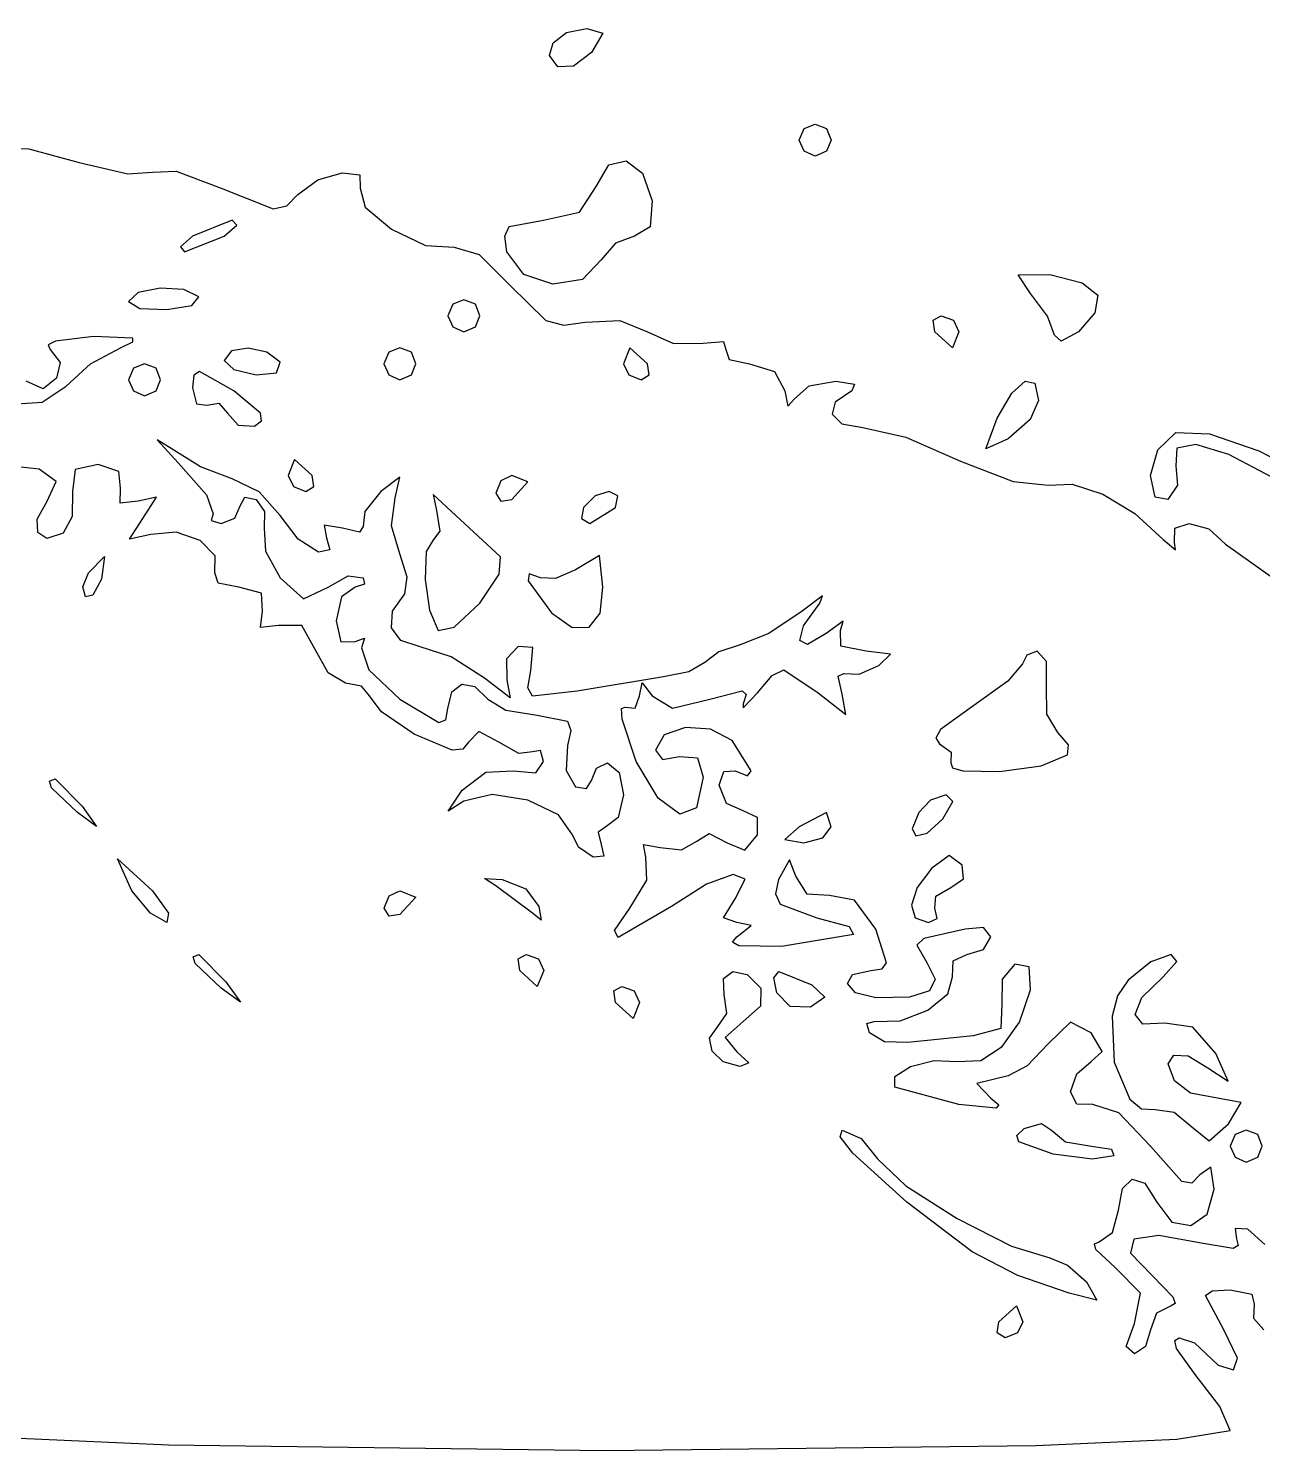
# Model space of a CAD drawing. Extents: x 0 to 282, y 0 to 282.
# Drawn here: x 180.88 to 208.15, y -0.02 to 31.4 of the extents above; entities that cross this region are included whole.
import ezdxf

# ---------------------------------------------------------------- set-up
doc = ezdxf.new("R2010")
doc.units = 0

msp = doc.modelspace()

# ---------------------------------------------------------------- linework, layer by layer
at = {"layer": 'Layer 1'}
for p, q in [((192.474959, 31.079443), (192.769308, 31.304339)), ((192.769308, 31.304339), (193.215793, 31.396943)), ((193.215793, 31.396943), (193.57298, 31.29111)), ((193.57298, 31.29111), (193.321626, 30.867776)), ((192.392277, 30.801631), (192.474959, 31.079443)), ((192.580793, 30.550276), (192.392277, 30.801631)), ((193.321627, 30.867776), (192.924751, 30.563505)), ((193.321626, 30.867776), (193.321627, 30.867776)), ((192.924751, 30.563505), (192.580793, 30.550276)), ((198.017904, 29.183262), (198.260439, 29.280276)), ((198.260439, 29.280276), (198.516203, 29.183262)), ((197.907661, 28.927498), (198.017904, 29.183262)), ((198.017904, 28.684963), (197.907661, 28.927498)), ((198.516203, 29.183262), (198.613217, 28.927498)), ((198.613217, 28.927498), (198.516203, 28.684963)), ((198.613217, 28.927498), (198.613217, 28.927498)), ((180.234248, 28.751103), (180.891297, 28.737874)), ((180.891297, 28.737874), (181.998138, 28.433603)), ((198.260439, 28.57472), (198.017904, 28.684963)), ((198.516203, 28.684963), (198.260439, 28.57472)), ((181.998138, 28.433603), (183.074113, 28.182249)), ((193.427386, 27.904438), (193.704647, 28.385649)), ((193.704647, 28.385649), (194.084434, 28.473292)), ((194.084434, 28.473292), (194.444376, 28.197133)), ((183.074113, 28.182249), (183.620918, 28.221936)), ((183.620918, 28.221936), (184.141266, 28.243985)), ((184.141266, 28.243985), (185.137868, 27.869158)), ((186.831198, 27.728047), (187.274375, 28.052713)), ((187.274375, 28.052713), (187.810156, 28.208707)), ((187.810156, 28.208707), (188.200415, 28.159649)), ((188.200415, 28.159649), (188.207028, 27.869158)), ((194.444376, 28.197133), (194.662106, 27.586938)), ((185.137868, 27.869158), (186.288804, 27.414956)), ((186.59142, 27.477244), (186.831198, 27.728047)), ((188.207028, 27.869158), (188.323886, 27.451888)), ((193.056968, 27.335583), (193.427386, 27.904438)), ((186.288804, 27.414956), (186.59142, 27.477244)), ((188.323886, 27.451888), (188.903765, 26.965165)), ((192.263216, 27.163604), (193.056968, 27.335583)), ((194.662107, 27.586938), (194.6136, 27.013673)), ((194.662106, 27.586938), (194.662107, 27.586938)), ((185.384945, 27.163878), (184.503, 26.8111)), ((185.208556, 26.8111), (185.481959, 27.053635)), ((185.481959, 27.053635), (185.384945, 27.163878)), ((191.404973, 26.806416), (191.500334, 27.022493)), ((191.500334, 27.022493), (192.263216, 27.163604)), ((184.503, 26.8111), (184.242826, 26.568565)), ((184.326611, 26.458322), (185.208556, 26.8111)), ((184.503, 26.8111), (184.503, 26.8111)), ((188.903765, 26.965165), (189.655623, 26.604119)), ((191.451827, 26.458048), (191.404973, 26.806416)), ((194.274051, 26.810826), (193.850717, 26.652076)), ((194.6136, 27.013673), (194.274051, 26.810826)), ((184.242826, 26.568565), (184.326611, 26.458322)), ((189.655623, 26.604119), (190.288418, 26.563878)), ((190.288418, 26.563878), (190.839633, 26.405128)), ((190.839633, 26.405128), (191.523138, 25.717211)), ((191.826655, 25.959198), (191.451827, 26.458048)), ((193.850717, 26.652076), (193.533217, 26.281659)), ((193.533217, 26.281659), (193.118703, 25.847852)), ((192.466065, 25.748082), (191.826655, 25.959198)), ((193.118703, 25.847852), (192.466065, 25.748082)), ((202.745604, 25.950929), (203.446751, 25.964159)), ((203.023417, 25.540825), (202.745604, 25.950929)), ((203.446751, 25.964159), (204.161127, 25.774541)), ((204.161127, 25.774541), (204.505081, 25.505548)), ((183.304772, 25.55983), (183.092003, 25.3647)), ((183.788738, 25.655741), (183.304772, 25.55983)), ((184.312392, 25.63259), (183.788738, 25.655741)), ((184.644223, 25.470533), (184.312392, 25.63259)), ((184.489883, 25.276505), (184.644223, 25.470533)), ((191.523138, 25.717211), (192.31248, 24.9411)), ((203.393833, 25.042526), (203.023417, 25.540825)), ((204.505085, 25.505547), (204.438939, 25.113081)), ((204.505081, 25.505548), (204.505085, 25.505547)), ((183.092, 25.3647), (183.343354, 25.21036)), ((183.092003, 25.3647), (183.092, 25.3647)), ((183.343354, 25.21036), (183.938667, 25.188311)), ((183.938667, 25.188311), (184.489883, 25.276505)), ((190.257243, 25.302964), (190.147, 25.0472)), ((190.499778, 25.399978), (190.257243, 25.302964)), ((190.755542, 25.302964), (190.499778, 25.399978)), ((190.852556, 25.0472), (190.755542, 25.302964)), ((190.147, 25.0472), (190.257243, 24.804665)), ((190.147, 25.0472), (190.147, 25.0472)), ((190.755542, 24.804665), (190.852556, 25.0472)), ((192.31248, 24.9411), (192.708804, 24.844086)), ((192.708804, 24.844086), (193.181198, 24.905822)), ((193.181198, 24.905822), (193.948489, 24.94551)), ((193.948489, 24.94551), (194.557028, 24.694155)), ((200.87177, 24.949921), (201.048159, 25.046934)), ((200.907048, 24.694156), (200.87177, 24.949921)), ((201.048159, 25.046934), (201.321562, 24.949921)), ((201.321562, 24.949921), (201.436215, 24.694156)), ((203.552584, 24.623602), (203.393833, 25.042526)), ((204.438939, 25.113081), (204.081751, 24.694158)), ((182.315632, 24.588316), (181.482193, 24.486893)), ((183.184349, 24.557448), (182.315632, 24.588316)), ((183.183797, 24.474214), (183.184349, 24.557448)), ((190.257243, 24.804665), (190.499778, 24.694422)), ((190.499778, 24.694422), (190.755542, 24.804665)), ((194.557028, 24.694155), (195.134701, 24.438391)), ((201.295104, 24.341378), (200.907048, 24.694156)), ((201.436215, 24.694156), (201.295104, 24.341378)), ((201.436215, 24.694156), (201.436215, 24.694156)), ((203.698105, 24.486901), (203.552584, 24.623602)), ((204.081751, 24.694158), (203.698105, 24.486901)), ((181.482193, 24.486893), (181.318482, 24.404762)), ((181.318482, 24.404762), (181.363131, 24.306094)), ((181.363131, 24.306094), (181.579208, 24.015052)), ((182.249483, 23.984184), (182.915355, 24.341371)), ((182.915355, 24.341371), (183.183797, 24.474214)), ((185.366201, 24.272269), (185.208003, 24.0595)), ((185.732759, 24.332903), (185.366201, 24.272269)), ((186.145618, 24.248016), (185.732759, 24.332903)), ((186.442723, 24.024222), (186.145618, 24.248016)), ((188.846243, 24.244664), (188.736, 23.9889)), ((189.088778, 24.341678), (188.846243, 24.244664)), ((189.344542, 24.244664), (189.088778, 24.341678)), ((189.441556, 23.9889), (189.344542, 24.244664)), ((194.169111, 24.341678), (194.028, 23.9889)), ((194.557167, 23.9889), (194.169111, 24.341678)), ((195.134701, 24.438391), (195.791748, 24.44721)), ((195.791748, 24.44721), (196.23713, 24.482488)), ((196.23713, 24.482488), (196.285637, 24.306099)), ((196.285637, 24.306099), (196.365012, 24.081203)), ((181.579208, 24.015052), (181.504242, 23.671094)), ((181.715905, 23.494704), (182.249483, 23.984184)), ((183.202243, 23.891864), (183.092, 23.6361)), ((183.444778, 23.988878), (183.202243, 23.891864)), ((183.700542, 23.891864), (183.444778, 23.988878)), ((183.797556, 23.6361), (183.700542, 23.891864)), ((185.208, 24.0595), (185.415257, 23.861063)), ((185.208003, 24.0595), (185.208, 24.0595)), ((186.363348, 23.790507), (186.442723, 24.024222)), ((188.736, 23.9889), (188.846243, 23.746365)), ((188.736, 23.9889), (188.736, 23.9889)), ((189.344542, 23.746365), (189.441556, 23.9889)), ((194.028, 23.9889), (194.142653, 23.746365)), ((194.028, 23.9889), (194.028, 23.9889)), ((194.592445, 23.746365), (194.557167, 23.9889)), ((196.365012, 24.081203), (196.814804, 23.988599)), ((196.814804, 23.988599), (197.36161, 23.821029)), ((181.208791, 23.437379), (180.833964, 23.600539)), ((181.504242, 23.671094), (181.208791, 23.437379)), ((183.092, 23.6361), (183.202243, 23.393565)), ((183.092, 23.6361), (183.092, 23.6361)), ((183.700542, 23.393565), (183.797556, 23.6361)), ((184.532215, 23.736411), (184.503, 23.459701)), ((184.657341, 23.821298), (184.532215, 23.736411)), ((185.420223, 23.389145), (184.657341, 23.821298)), ((185.415257, 23.861063), (185.913556, 23.742)), ((185.913556, 23.742), (186.363348, 23.790507)), ((188.846243, 23.746365), (189.088778, 23.636122)), ((189.088778, 23.636122), (189.344542, 23.746365)), ((194.142653, 23.746365), (194.416056, 23.636122)), ((194.416056, 23.636122), (194.592445, 23.746365)), ((197.36161, 23.821029), (197.590916, 23.388876)), ((198.128903, 23.49912), (198.719806, 23.600543)), ((198.719806, 23.600543), (199.13432, 23.534397)), ((202.604872, 23.340926), (202.900323, 23.604959)), ((202.900323, 23.604959), (203.1164, 23.558105)), ((181.18233, 23.141926), (181.715905, 23.494704)), ((183.202243, 23.393565), (183.444778, 23.283322)), ((183.444778, 23.283322), (183.700542, 23.393565)), ((184.503, 23.459701), (184.503, 23.4597)), ((184.503, 23.4597), (184.595604, 23.106922)), ((186.006716, 22.895255), (185.420223, 23.389145)), ((197.590916, 23.388876), (197.657062, 23.049327)), ((197.802583, 23.212487), (198.128903, 23.49912)), ((199.072584, 23.388876), (198.704372, 23.143034)), ((199.13432, 23.534397), (199.072584, 23.388876)), ((202.282962, 22.789159), (202.604872, 23.340926)), ((203.1164, 23.558105), (203.200185, 23.177215)), ((180.622295, 23.106648), (181.18233, 23.141926)), ((184.595604, 23.106922), (184.8205, 23.071644)), ((184.8205, 23.071644), (185.089493, 23.115741)), ((185.089493, 23.115741), (185.279111, 22.895255)), ((197.657062, 23.049327), (197.802583, 23.212487)), ((198.704372, 23.143034), (198.640431, 22.877348)), ((203.200185, 23.177215), (203.010567, 22.753882)), ((203.200185, 23.177215), (203.200185, 23.177215)), ((185.279111, 22.895255), (185.512826, 22.635081)), ((185.512826, 22.635081), (185.878834, 22.613033)), ((185.878834, 22.613033), (186.030418, 22.724378)), ((186.030418, 22.724378), (186.006716, 22.895255)), ((198.640431, 22.877348), (198.854303, 22.664579)), ((198.854303, 22.664579), (199.319529, 22.577487)), ((202.036017, 22.110062), (202.282962, 22.789159)), ((203.010567, 22.753882), (202.529907, 22.330548)), ((183.973706, 22.154146), (183.722352, 22.308487)), ((183.722352, 22.308487), (184.185373, 21.801368)), ((199.319529, 22.577487), (200.263209, 22.36582)), ((200.263209, 22.36582), (201.471479, 21.836653)), ((202.529907, 22.330548), (202.036017, 22.110062)), ((205.83269, 22.087992), (206.233975, 22.471639)), ((206.233975, 22.471639), (206.972052, 22.444078)), ((206.972052, 22.444078), (208.064011, 22.065944)), ((184.679259, 21.708764), (183.973706, 22.154146)), ((205.66953, 21.519138), (205.83269, 22.087992)), ((206.252167, 22.123821), (206.233975, 21.730805)), ((206.670541, 22.202645), (206.252167, 22.123821)), ((207.3998, 21.983812), (206.670541, 22.202645)), ((208.064011, 22.065944), (209.255189, 21.449685)), ((181.11619, 21.660259), (180.569384, 21.721995)), ((182.421469, 21.766093), (181.914351, 21.65144)), ((182.880081, 21.607343), (182.421469, 21.766093)), ((184.185373, 21.801368), (184.811554, 21.091401)), ((185.384816, 21.44859), (184.679259, 21.708764)), ((186.761111, 21.872278), (186.62, 21.5195)), ((187.149167, 21.5195), (186.761111, 21.872278)), ((201.471479, 21.836653), (202.640057, 21.386861)), ((206.233975, 21.730805), (206.264843, 21.307471)), ((208.350645, 21.48386), (207.3998, 21.983812)), ((181.495427, 21.386856), (181.11619, 21.660259)), ((181.292579, 20.954703), (181.495427, 21.386856)), ((181.914351, 21.65144), (181.857024, 21.16637)), ((182.915358, 21.236926), (182.880081, 21.607343)), ((185.980126, 21.161959), (185.384816, 21.44859)), ((186.62, 21.5195), (186.734653, 21.276965)), ((186.62, 21.5195), (186.62, 21.5195)), ((187.184445, 21.276965), (187.149167, 21.5195)), ((189.088981, 21.47946), (188.665647, 21.166369)), ((188.983147, 21.025258), (189.088981, 21.47946)), ((191.316243, 21.404803), (191.206, 21.1314)), ((191.558778, 21.519456), (191.316243, 21.404803)), ((191.911556, 21.378345), (191.558778, 21.519456)), ((191.558778, 20.990289), (191.911556, 21.378345)), ((202.640057, 21.386861), (203.411759, 21.307486)), ((205.770953, 21.042888), (205.66953, 21.519138)), ((181.857024, 21.16637), (181.843795, 20.615154)), ((182.910949, 20.910607), (182.915358, 21.236926)), ((184.811554, 21.091401), (184.961485, 20.672478)), ((186.443146, 20.637201), (185.980126, 21.161959)), ((186.734653, 21.276965), (187.008056, 21.166722)), ((187.008056, 21.166722), (187.184445, 21.276965)), ((188.665647, 21.166369), (188.312869, 20.725397)), ((190.323333, 20.637476), (189.820625, 21.100497)), ((189.820625, 21.100497), (189.899999, 20.743309)), ((191.206, 21.1314), (191.316243, 20.955011)), ((191.206, 21.1314), (191.206, 21.1314)), ((193.401764, 21.069664), (193.146, 20.8139)), ((193.710445, 21.166678), (193.401764, 21.069664)), ((193.900063, 21.069664), (193.710445, 21.166678)), ((193.851556, 20.8139), (193.900063, 21.069664)), ((203.411759, 21.307486), (203.94258, 21.328432)), ((203.94258, 21.328432), (204.615615, 21.104638)), ((204.615615, 21.104638), (205.321721, 20.682406)), ((206.264843, 21.307471), (206.057586, 20.989971)), ((181.074849, 20.556725), (181.292579, 20.954703)), ((183.303414, 20.954704), (182.910949, 20.910607)), ((183.713519, 21.038489), (183.303414, 20.954704)), ((183.409247, 20.566648), (183.713519, 21.038489)), ((185.442146, 20.575464), (185.561208, 20.848867)), ((185.561208, 20.848867), (185.658222, 21.038485)), ((185.658222, 21.038485), (185.913986, 20.989978)), ((185.913986, 20.989978), (186.094785, 20.725395)), ((188.903772, 20.407899), (188.983147, 21.025258)), ((189.899999, 20.743309), (189.9, 20.7433)), ((189.9, 20.7433), (189.970555, 20.293508)), ((191.316243, 20.955011), (191.558778, 20.990289)), ((193.146, 20.8139), (193.097493, 20.571365)), ((193.146, 20.8139), (193.146, 20.8139)), ((193.287111, 20.461122), (193.851556, 20.8139)), ((206.057586, 20.989971), (205.770953, 21.042888)), ((181.085322, 20.257967), (181.074849, 20.556725)), ((181.843795, 20.615154), (181.645357, 20.249147)), ((183.113796, 20.112446), (183.409247, 20.566648)), ((184.961485, 20.672478), (184.917388, 20.526957)), ((184.917388, 20.526957), (185.137874, 20.460811)), ((185.137874, 20.460811), (185.442146, 20.575464)), ((186.094785, 20.725395), (186.090375, 20.354978)), ((186.840022, 20.112444), (186.443146, 20.637201)), ((188.312869, 20.725397), (188.277591, 20.390257)), ((191.311111, 19.720253), (190.323333, 20.637476)), ((193.097493, 20.571365), (193.287111, 20.461122)), ((205.321721, 20.682406), (205.951759, 20.108036)), ((206.206421, 20.35443), (206.525024, 20.456405)), ((206.525024, 20.456405), (206.962689, 20.340098)), ((181.287618, 20.131187), (181.085322, 20.257967)), ((181.645357, 20.249147), (181.287618, 20.131187)), ((183.585636, 20.21387), (183.113796, 20.112446)), ((184.148426, 20.270094), (183.585636, 20.21387)), ((184.674837, 20.081579), (184.148426, 20.270094)), ((186.090375, 20.354978), (186.121243, 19.84786)), ((187.289813, 19.825812), (186.840022, 20.112444)), ((187.81898, 20.354979), (187.417695, 20.421125)), ((187.417695, 20.421125), (187.466202, 20.143312)), ((187.466202, 20.143312), (187.536758, 19.878729)), ((188.193807, 20.266785), (187.81898, 20.354979)), ((188.277591, 20.390257), (188.193807, 20.266785)), ((189.08898, 19.790538), (188.903772, 20.407899)), ((189.970555, 20.293508), (189.829444, 20.1083)), ((206.198704, 20.037481), (206.206421, 20.35443)), ((206.962689, 20.340098), (207.327594, 20.002203)), ((185.009424, 19.747542), (184.674837, 20.081579)), ((186.121243, 19.84786), (186.443153, 19.261368)), ((187.536758, 19.878729), (187.289813, 19.825812)), ((189.667387, 19.838756), (189.644236, 19.221947)), ((189.829444, 20.1083), (189.667387, 19.838756)), ((205.951759, 20.108036), (206.220753, 19.874321)), ((206.220753, 19.874321), (206.198704, 20.037481)), ((207.327594, 20.002203), (208.447665, 19.204042)), ((182.211002, 19.367216), (182.56378, 19.733223)), ((182.56378, 19.733223), (182.493224, 19.226105)), ((184.996746, 19.367203), (185.009424, 19.747542)), ((189.24773, 19.27019), (189.08898, 19.790538)), ((191.280244, 19.341013), (191.311111, 19.720253)), ((193.499167, 19.7556), (192.97, 19.4381)), ((193.569723, 19.050044), (193.499167, 19.7556)), ((182.08312, 19.062944), (182.211002, 19.367216)), ((182.493225, 19.226105), (182.303607, 18.873327)), ((182.493224, 19.226105), (182.493225, 19.226105)), ((185.076122, 19.142307), (184.996746, 19.367203)), ((186.443153, 19.261368), (186.959091, 18.798347)), ((187.501483, 19.049701), (187.942455, 19.301056)), ((187.942455, 19.301056), (188.277595, 19.261368)), ((188.277595, 19.261368), (188.308463, 19.115847)), ((189.194813, 18.908593), (189.24773, 19.27019)), ((189.644236, 19.221947), (189.740147, 18.545607)), ((190.8525, 18.697193), (191.280244, 19.341013)), ((191.944739, 19.348803), (191.920485, 19.191155)), ((191.920485, 19.191155), (192.440833, 18.485599)), ((192.193888, 19.261711), (191.944739, 19.348803)), ((192.529028, 19.244072), (192.193888, 19.261711)), ((192.97, 19.4381), (192.529028, 19.244072)), ((192.97, 19.4381), (192.97, 19.4381)), ((182.140447, 18.838049), (182.08312, 19.062944)), ((182.303607, 18.873327), (182.140447, 18.838049)), ((185.525913, 19.049703), (185.076122, 19.142307)), ((186.028622, 18.917411), (185.525913, 19.049703)), ((186.05508, 18.520536), (186.028622, 18.917411)), ((186.959091, 18.798347), (187.501483, 19.049701)), ((188.101206, 19.049701), (187.796935, 18.838034)), ((188.308463, 19.115847), (188.101206, 19.049701)), ((188.926922, 18.523292), (189.194813, 18.908593)), ((193.512398, 18.480638), (193.569723, 19.050044)), ((198.424367, 18.860084), (197.978984, 18.520535)), ((198.36704, 18.696924), (198.424367, 18.860084)), ((187.796935, 18.838034), (187.677872, 18.308867)), ((189.740147, 18.545607), (189.935277, 18.09747)), ((190.288055, 18.172435), (190.8525, 18.697193)), ((198.007096, 18.200279), (198.36704, 18.696924)), ((186.006573, 18.163349), (186.05508, 18.520536)), ((187.677872, 18.308867), (187.783706, 17.841437)), ((188.903771, 18.154528), (188.926922, 18.523292)), ((192.440833, 18.485599), (192.895035, 18.162036)), ((193.269863, 18.172509), (193.512398, 18.480638)), ((197.978984, 18.520535), (197.238153, 18.031056)), ((198.878568, 18.300049), (198.508151, 18.026646)), ((198.825651, 18.097202), (198.878568, 18.300049)), ((186.407858, 18.203036), (186.006573, 18.163349)), ((186.919386, 18.203036), (186.407858, 18.203036)), ((187.219247, 17.673869), (186.919386, 18.203036)), ((188.101206, 17.850256), (188.304053, 17.925221)), ((188.304053, 17.925221), (188.242317, 17.709145)), ((189.105516, 17.871754), (188.903771, 18.154528)), ((189.935277, 18.09747), (190.288055, 18.172435)), ((192.895035, 18.162036), (193.269863, 18.172509)), ((197.238153, 18.031056), (196.603154, 17.779701)), ((197.921658, 17.872306), (198.007096, 18.200279)), ((198.508151, 18.026646), (198.094188, 17.789072)), ((198.830061, 17.748834), (198.825651, 18.097202)), ((187.501469, 17.157931), (187.219247, 17.673869)), ((187.783706, 17.841437), (188.101206, 17.850256)), ((188.242317, 17.709145), (188.401068, 17.224075)), ((189.512313, 17.744423), (189.105516, 17.871754)), ((190.22228, 17.510707), (189.512313, 17.744423)), ((191.699537, 17.744423), (191.443773, 17.46661)), ((192.025856, 17.717965), (191.699537, 17.744423)), ((191.981759, 17.215256), (192.025856, 17.717965)), ((196.135723, 17.625361), (195.827042, 17.391645)), ((196.603154, 17.779701), (196.135723, 17.625361)), ((198.094188, 17.789072), (197.921658, 17.872306)), ((199.390096, 17.638591), (198.830061, 17.748834)), ((199.928082, 17.572445), (199.390096, 17.638591)), ((203.1645, 17.638926), (202.939604, 17.550732)), ((203.376167, 17.40962), (203.1645, 17.638926)), ((190.958703, 17.038867), (190.22228, 17.510707)), ((191.443773, 17.46661), (191.452592, 17.003589)), ((195.827042, 17.391645), (195.474264, 17.179979)), ((199.231345, 17.127063), (199.672318, 17.321091)), ((199.672318, 17.321091), (199.928082, 17.572445)), ((202.847, 17.3567), (202.52068, 16.973054)), ((202.939604, 17.550732), (202.847, 17.356704)), ((202.847, 17.356704), (202.847, 17.3567)), ((203.376167, 16.862814), (203.376167, 17.40962)), ((187.889525, 16.933035), (187.501469, 17.157931)), ((188.401068, 17.224075), (189.088984, 16.580255)), ((191.523148, 16.611124), (190.958703, 17.038867)), ((191.452592, 17.003589), (191.523148, 16.611124)), ((191.913409, 16.826098), (191.981759, 17.215256)), ((194.909819, 17.074145), (193.004819, 16.756645)), ((195.474264, 17.179979), (194.909819, 17.074145)), ((196.991201, 16.721369), (197.314765, 17.0984)), ((197.314765, 17.0984), (197.568876, 17.224077)), ((197.568876, 17.224077), (198.331761, 16.721369)), ((198.772734, 17.087376), (198.896206, 17.144702)), ((198.860928, 16.686091), (198.772734, 17.087376)), ((198.896206, 17.144702), (199.231345, 17.127063)), ((202.52068, 16.973054), (201.71811, 16.404199)), ((188.242303, 16.862479), (187.889525, 16.933035)), ((188.383414, 16.68609), (188.242303, 16.862479)), ((188.683278, 16.298034), (188.383414, 16.68609)), ((190.147314, 16.368588), (190.235509, 16.743966)), ((190.235509, 16.743966), (190.455995, 16.910984)), ((190.455995, 16.910984), (190.742627, 16.859721)), ((190.742627, 16.859721), (191.029259, 16.580255)), ((192.017039, 16.641992), (191.913409, 16.826098)), ((193.004819, 16.756645), (192.017039, 16.641992)), ((194.380645, 16.650812), (194.442382, 16.941854)), ((194.442382, 16.941854), (194.662867, 16.650812)), ((195.932867, 16.580257), (196.647243, 16.765465)), ((196.647243, 16.765465), (196.73654, 16.679476)), ((196.673701, 16.386229), (196.991201, 16.721369)), ((196.73654, 16.679476), (196.673701, 16.474424)), ((198.331761, 16.721369), (198.940304, 16.240709)), ((198.940304, 16.240709), (198.860928, 16.686091)), ((203.380577, 16.245449), (203.376167, 16.862814)), ((189.088984, 16.580255), (189.948879, 16.064318)), ((190.105974, 16.118888), (190.147314, 16.368588)), ((191.029259, 16.580255), (191.430544, 16.33772)), ((193.982668, 16.370241), (194.063145, 16.403867)), ((194.00141, 16.13487), (193.982668, 16.370241)), ((194.063145, 16.403867), (194.288041, 16.381819)), ((194.288041, 16.381819), (194.380645, 16.650812)), ((194.662867, 16.650812), (195.112659, 16.377409)), ((195.112659, 16.377409), (195.932867, 16.580257)), ((196.673701, 16.474424), (196.673701, 16.386229)), ((201.71811, 16.404199), (201.034603, 15.9059)), ((189.406474, 15.804145), (188.683278, 16.298034)), ((189.948879, 16.064318), (190.105974, 16.118888)), ((191.430544, 16.33772), (192.122869, 16.227477)), ((192.122869, 16.227477), (192.788738, 16.090776)), ((192.788738, 16.090776), (192.862049, 15.885172)), ((194.31009, 15.204417), (194.00141, 16.13487)), ((203.623112, 15.839754), (203.380577, 16.245449)), ((190.244327, 15.451367), (189.406474, 15.804145)), ((190.83523, 15.865881), (190.605924, 15.627756)), ((191.276202, 15.627756), (190.83523, 15.865881)), ((192.862049, 15.885172), (192.793147, 15.557199)), ((194.928556, 15.792013), (194.733426, 15.451361)), ((195.394883, 15.95407), (194.928556, 15.792013)), ((195.953814, 15.91769), (195.394883, 15.95407)), ((196.426756, 15.663028), (195.953814, 15.91769)), ((201.034603, 15.9059), (200.92932, 15.714628)), ((200.92932, 15.714628), (201.012554, 15.59281)), ((203.861237, 15.566351), (203.623112, 15.839754)), ((190.478043, 15.476723), (190.244327, 15.451367)), ((190.605924, 15.627756), (190.478043, 15.476723)), ((191.712766, 15.376402), (191.276202, 15.627756)), ((192.017036, 15.416089), (191.712766, 15.376402)), ((192.193426, 15.442547), (192.017036, 15.416089)), ((192.263981, 15.204422), (192.193426, 15.442547)), ((192.793147, 15.557199), (192.762279, 15.005983)), ((194.733426, 15.451361), (194.892177, 15.248514)), ((196.84568, 14.99716), (196.426756, 15.663028)), ((201.012554, 15.59281), (201.268318, 15.407602)), ((201.268318, 15.407602), (201.259499, 15.169476)), ((203.834779, 15.345865), (203.861237, 15.566351)), ((192.087593, 14.953068), (192.263981, 15.204422)), ((193.432557, 15.05449), (193.675092, 15.169143)), ((193.675092, 15.169143), (193.930856, 14.961886)), ((194.79461, 14.39027), (194.31009, 15.204417)), ((194.892177, 15.248514), (195.262593, 15.31025)), ((195.262593, 15.31025), (195.659469, 15.279382)), ((195.659469, 15.279382), (195.79176, 14.851639)), ((201.259499, 15.169476), (201.294914, 15.059853)), ((202.335471, 14.979858), (203.253797, 15.104984)), ((203.253797, 15.104984), (203.834779, 15.345865)), ((181.344364, 14.765113), (181.470593, 14.816376)), ((181.470593, 14.816376), (182.070316, 14.216653)), ((190.464813, 14.569421), (190.989571, 14.966297)), ((190.989571, 14.966297), (191.593703, 14.992755)), ((191.593703, 14.992755), (192.087593, 14.953068)), ((192.762279, 15.005983), (192.969536, 14.639976)), ((193.212071, 14.604699), (193.322314, 14.781087)), ((193.322314, 14.781087), (193.432557, 15.05449)), ((193.930856, 14.961886), (194.02787, 14.463587)), ((195.79176, 14.851639), (195.644586, 14.177502)), ((196.144534, 14.67525), (196.241548, 14.979521)), ((196.241548, 14.979521), (196.497312, 14.99275)), ((196.497312, 14.99275), (196.769061, 14.884161)), ((196.769061, 14.884161), (196.84568, 14.99716)), ((201.294914, 15.059853), (201.52298, 14.993638)), ((201.52298, 14.993638), (202.335471, 14.979858)), ((181.386807, 14.617938), (181.344364, 14.765113)), ((181.964482, 14.075542), (181.386807, 14.617938)), ((190.151723, 14.10199), (190.464813, 14.569421)), ((191.122964, 14.474613), (190.500091, 14.322476)), ((191.911202, 14.348935), (191.122964, 14.474613)), ((192.969536, 14.639976), (193.212071, 14.604699)), ((194.02787, 14.463587), (193.913217, 13.965288)), ((196.303284, 14.273965), (196.144534, 14.67525)), ((201.153723, 14.463856), (200.814174, 14.349203)), ((201.303653, 14.318335), (201.153723, 14.463856)), ((182.070315, 14.216653), (182.387815, 13.762451)), ((182.070316, 14.216653), (182.070315, 14.216653)), ((190.500091, 14.322476), (190.151723, 14.10199)), ((192.593607, 14.02482), (191.911202, 14.348935)), ((195.275822, 14.035839), (194.79461, 14.39027)), ((195.644586, 14.177502), (195.275822, 14.035839)), ((196.673701, 14.110805), (196.303284, 14.273965)), ((200.814174, 14.349203), (200.554, 14.0758)), ((201.083167, 13.934689), (201.303653, 14.318335)), ((182.387815, 13.762451), (181.964482, 14.075542)), ((192.898981, 13.581642), (192.593607, 14.02482)), ((193.913217, 13.965288), (193.639814, 13.758031)), ((196.991201, 13.965284), (196.673701, 14.110805)), ((196.991201, 13.581638), (196.991201, 13.965284)), ((198.512132, 14.0758), (197.908, 13.7583)), ((198.613556, 13.7583), (198.512132, 14.0758)), ((200.554, 14.0758), (200.403518, 13.716407)), ((200.554, 14.0758), (200.554, 14.0758)), ((200.737555, 13.619393), (201.083167, 13.934689)), ((193.035682, 13.308239), (192.898981, 13.581642)), ((193.639814, 13.758031), (193.467835, 13.643378)), ((193.467835, 13.643378), (193.533981, 13.369975)), ((195.650645, 13.440527), (195.919638, 13.608097)), ((195.919638, 13.608097), (196.320923, 13.405249)), ((196.708979, 13.242089), (196.991201, 13.581638)), ((197.908, 13.7583), (197.5905, 13.476078)), ((197.908, 13.7583), (197.908, 13.7583)), ((198.013833, 13.405522), (198.432757, 13.515765)), ((198.432757, 13.515765), (198.613556, 13.7583)), ((200.403518, 13.716407), (200.487854, 13.555452)), ((200.487854, 13.555452), (200.737555, 13.619393)), ((193.357592, 13.087753), (193.035682, 13.308239)), ((193.533981, 13.369975), (193.591308, 13.109801)), ((194.521756, 13.087749), (194.468839, 13.365562)), ((194.468839, 13.365562), (194.839256, 13.299416)), ((194.839256, 13.299416), (195.311096, 13.250909)), ((195.311096, 13.250909), (195.650645, 13.440527)), ((196.320923, 13.405249), (196.708979, 13.242089)), ((197.5905, 13.476078), (198.013833, 13.405522)), ((183.163153, 12.346924), (182.845653, 13.05248)), ((182.845653, 13.05248), (183.621765, 12.346924)), ((193.591308, 13.109801), (193.357592, 13.087753)), ((194.543805, 12.576221), (194.521756, 13.087749)), ((197.696757, 13.026012), (197.449812, 12.593859)), ((197.837868, 12.664414), (197.696757, 13.026012)), ((201.225056, 13.127726), (200.837, 12.841094)), ((201.507278, 12.91165), (201.225056, 13.127726)), ((201.542556, 12.611789), (201.507278, 12.91165)), ((191.206455, 12.452756), (190.95951, 12.615916)), ((190.95951, 12.615916), (191.347566, 12.593867)), ((191.347566, 12.593867), (191.872323, 12.38661)), ((194.168978, 11.958859), (194.543805, 12.576221)), ((196.453214, 12.704102), (195.862312, 12.492987)), ((196.713388, 12.604332), (196.453214, 12.704102)), ((196.497311, 12.170526), (196.713388, 12.604332)), ((197.449812, 12.593859), (197.388627, 12.278012)), ((198.089222, 12.267539), (197.837868, 12.664414)), ((200.837, 12.8411), (200.513436, 12.415561)), ((200.837, 12.841094), (200.837, 12.8411)), ((201.260333, 12.417761), (201.542556, 12.611789)), ((183.577667, 11.848625), (183.163153, 12.346924)), ((183.621765, 12.346924), (183.978952, 11.848625)), ((183.621765, 12.346924), (183.621765, 12.346924)), ((188.847252, 12.232269), (189.089787, 12.346922)), ((189.089787, 12.346922), (189.442565, 12.205811)), ((192.017844, 11.853033), (191.206455, 12.452756)), ((191.872323, 12.38661), (192.158955, 11.994144)), ((195.862312, 12.492987), (195.086201, 11.994137)), ((197.388627, 12.278012), (197.489499, 12.051463)), ((198.578702, 12.24108), (198.089222, 12.267539)), ((200.513436, 12.415561), (200.391618, 12.029708)), ((200.925194, 12.228143), (201.260333, 12.417761)), ((188.737009, 11.958866), (188.847252, 12.232269)), ((188.847252, 11.782477), (188.737009, 11.958866)), ((189.442565, 12.205811), (189.089787, 11.817755)), ((189.442565, 12.205811), (189.442565, 12.205811)), ((192.158955, 11.994144), (192.207461, 11.698692)), ((192.158955, 11.994144), (192.158955, 11.994144)), ((193.826124, 11.468277), (194.168978, 11.958859)), ((195.086201, 11.994137), (193.913216, 11.315039)), ((196.237137, 11.747192), (196.497311, 12.170526)), ((197.489499, 12.051463), (198.296479, 11.747192)), ((199.129921, 12.135247), (198.578702, 12.24108)), ((199.601762, 11.500246), (199.129921, 12.135247)), ((200.391618, 12.029708), (200.474851, 11.749689)), ((200.907555, 11.95915), (200.925194, 12.228143)), ((200.956062, 11.734254), (200.907555, 11.95915)), ((183.939265, 11.641368), (183.577667, 11.848625)), ((183.978952, 11.848625), (183.939265, 11.641368)), ((189.089787, 11.817755), (188.847252, 11.782477)), ((192.207461, 11.698692), (192.017844, 11.853033)), ((196.532589, 11.641359), (196.237137, 11.747192)), ((196.850089, 11.575213), (196.532589, 11.641359)), ((198.296479, 11.747192), (199.013608, 11.558676)), ((200.474851, 11.749689), (200.766444, 11.64165)), ((200.766444, 11.64165), (200.956062, 11.734254)), ((193.913216, 11.315039), (193.826124, 11.468277)), ((196.438882, 11.20645), (196.532589, 11.323859)), ((196.532589, 11.323859), (196.850089, 11.575213)), ((199.112275, 11.376775), (197.520367, 11.112192)), ((199.013608, 11.558676), (199.112275, 11.376775)), ((199.839887, 10.750593), (199.601762, 11.500246)), ((201.577319, 11.500246), (200.660096, 11.288579)), ((201.978604, 11.531114), (201.577319, 11.500246)), ((202.141764, 11.323857), (201.978604, 11.531114)), ((201.983014, 11.050454), (202.141764, 11.323857)), ((196.576686, 11.125421), (196.438882, 11.20645)), ((197.520367, 11.112192), (196.576686, 11.125421)), ((200.660096, 11.288579), (200.510165, 11.143058)), ((200.510165, 11.143058), (200.730652, 10.759412)), ((201.612597, 10.935801), (201.983014, 11.050454)), ((184.519114, 10.884543), (184.645343, 10.935806)), ((184.561557, 10.737368), (184.519114, 10.884543)), ((185.139232, 10.194972), (184.561557, 10.737368)), ((184.645343, 10.935806), (185.245066, 10.336083)), ((191.7009, 10.838792), (191.877289, 10.935806)), ((191.736178, 10.583028), (191.7009, 10.838792)), ((191.877289, 10.935806), (192.150692, 10.838792)), ((192.150692, 10.838792), (192.265345, 10.583028)), ((199.740669, 10.617199), (199.839887, 10.750593)), ((200.730652, 10.759412), (200.916411, 10.390098)), ((201.295097, 10.441912), (201.308327, 10.79469)), ((201.308327, 10.79469), (201.612597, 10.935801)), ((202.670933, 10.724134), (202.39753, 10.388996)), ((202.992843, 10.666808), (202.670933, 10.724134)), ((205.678707, 10.77299), (205.175998, 10.371705)), ((206.128499, 10.93615), (205.678707, 10.77299)), ((205.95211, 10.442261), (206.251972, 10.781809)), ((206.251972, 10.781809), (206.128499, 10.93615)), ((192.124234, 10.23025), (191.736178, 10.583028)), ((192.265345, 10.583028), (192.124234, 10.23025)), ((192.265345, 10.583028), (192.265345, 10.583028)), ((196.239628, 10.408293), (196.445783, 10.56098)), ((196.251755, 10.053861), (196.239628, 10.408293)), ((196.445783, 10.56098), (196.757771, 10.495385)), ((196.757771, 10.495385), (197.063144, 10.194972)), ((197.348674, 10.419317), (197.46002, 10.560979)), ((197.415923, 10.089139), (197.348674, 10.419317)), ((197.46002, 10.560979), (198.192035, 10.265528)), ((198.979991, 10.296391), (199.090785, 10.494278)), ((199.090785, 10.494278), (199.495929, 10.583023)), ((199.495929, 10.583023), (199.740669, 10.617199)), ((200.916411, 10.390098), (200.787978, 10.133231)), ((201.193674, 10.069291), (201.295097, 10.441912)), ((202.39753, 10.388996), (202.388711, 9.842189)), ((203.023711, 10.159689), (202.992843, 10.666808)), ((205.176, 10.3717), (204.944214, 10.024641)), ((205.175998, 10.371705), (205.176, 10.3717)), ((205.481372, 9.984749), (205.95211, 10.442261)), ((185.562565, 9.881881), (185.139232, 10.194972)), ((185.245065, 10.336083), (185.562565, 9.881881)), ((185.245066, 10.336083), (185.245065, 10.336083)), ((193.81759, 10.133236), (193.993979, 10.23025)), ((193.852868, 9.877472), (193.81759, 10.133236)), ((193.993979, 10.23025), (194.267382, 10.133236)), ((194.267382, 10.133236), (194.382035, 9.877472)), ((197.063145, 10.194972), (197.054325, 9.798097)), ((197.063144, 10.194972), (197.063145, 10.194972)), ((197.706965, 9.784868), (197.415923, 10.089139)), ((198.192035, 10.265528), (198.478667, 9.992125)), ((198.192035, 10.265528), (198.192035, 10.265528)), ((199.153623, 10.09189), (198.979991, 10.296391)), ((199.601762, 9.9833), (199.153623, 10.09189)), ((200.787978, 10.133231), (200.348659, 9.995427)), ((200.748293, 9.709898), (201.193674, 10.069291)), ((202.780072, 9.440354), (203.023711, 10.159689)), ((194.240924, 9.524694), (193.852868, 9.877472)), ((194.382035, 9.877472), (194.240924, 9.524694)), ((194.382035, 9.877472), (194.382035, 9.877472)), ((196.313491, 9.634937), (196.251755, 10.053861)), ((197.054325, 9.798097), (196.675089, 9.454138)), ((198.156757, 9.771639), (197.706965, 9.784868)), ((198.478667, 9.992125), (198.156757, 9.771639)), ((200.348659, 9.995427), (199.601762, 9.9833)), ((202.388711, 9.842189), (202.362253, 9.304203)), ((204.944214, 10.024641), (204.823222, 9.572989)), ((205.334749, 9.613229), (205.481372, 9.984749)), ((196.110644, 9.348305), (196.313491, 9.634937)), ((196.675089, 9.454138), (196.273804, 9.10577)), ((199.407738, 9.410037), (199.566487, 9.454134)), ((199.566487, 9.454134), (200.144161, 9.469568)), ((200.144161, 9.469568), (200.748293, 9.709898)), ((202.397528, 8.902919), (202.780072, 9.440354)), ((203.901248, 9.440905), (203.411768, 8.960244)), ((204.364269, 9.207189), (203.901248, 9.440905)), ((204.823222, 9.572989), (204.867319, 8.559305)), ((205.505626, 9.400459), (205.334749, 9.613229)), ((195.929845, 9.091439), (196.110644, 9.348305)), ((199.460654, 9.207189), (199.407738, 9.410037)), ((199.791383, 9.008752), (199.460654, 9.207189)), ((201.753711, 9.136633), (200.307321, 8.995522)), ((202.362253, 9.304203), (201.753711, 9.136633)), ((204.602394, 8.797085), (204.364269, 9.207189)), ((205.987388, 9.419201), (205.505626, 9.400459)), ((206.60475, 9.335416), (205.987388, 9.419201)), ((207.116278, 8.748923), (206.60475, 9.335416)), ((195.987172, 8.801499), (195.929845, 9.091439)), ((196.229706, 8.564477), (195.987172, 8.801499)), ((196.273804, 9.10577), (196.533978, 8.78386)), ((200.307321, 8.995522), (199.791383, 9.008752)), ((201.922381, 8.596994), (202.397528, 8.902919)), ((203.411768, 8.960244), (202.944338, 8.475175)), ((196.604533, 8.46636), (196.229706, 8.564477)), ((196.533978, 8.78386), (196.794151, 8.545735)), ((196.794151, 8.545735), (196.604533, 8.46636)), ((200.369059, 8.461946), (200.888303, 8.598096)), ((200.888303, 8.598096), (201.400931, 8.572189)), ((201.400931, 8.572189), (201.922381, 8.596994)), ((204.04236, 8.303196), (204.364269, 8.572189)), ((204.364269, 8.572189), (204.602394, 8.797085)), ((204.867319, 8.559305), (205.215687, 7.737443)), ((206.061802, 8.52072), (206.185826, 8.713645)), ((206.199055, 8.149201), (206.061802, 8.52072)), ((206.185826, 8.713645), (206.501672, 8.694904)), ((206.501672, 8.694904), (206.939889, 8.431423)), ((207.385271, 8.140381), (207.116278, 8.748923)), ((200.021794, 8.239806), (200.369059, 8.461946)), ((200.025101, 8.007744), (200.021794, 8.239806)), ((202.529823, 8.254688), (201.833087, 8.087119)), ((202.944338, 8.475175), (202.529823, 8.254688)), ((203.905658, 7.901911), (204.04236, 8.303196)), ((206.939889, 8.431423), (207.385271, 8.140381)), ((201.436211, 7.619688), (200.025101, 8.007744)), ((201.833087, 8.087119), (202.141767, 7.760799)), ((204.046769, 7.628509), (203.905658, 7.901911)), ((206.556243, 7.875797), (206.199055, 8.149201)), ((207.151556, 7.761145), (206.556243, 7.875797)), ((202.26524, 7.544723), (201.436211, 7.619688)), ((202.141767, 7.760799), (202.319259, 7.614727)), ((202.319259, 7.614727), (202.26524, 7.544723)), ((204.399547, 7.619689), (204.046769, 7.628509)), ((204.968401, 7.438892), (204.399547, 7.619689)), ((205.215687, 7.737443), (205.475035, 7.525569)), ((207.671904, 7.66413), (207.151556, 7.761145)), ((207.398501, 7.1967), (207.671904, 7.66413)), ((205.669547, 6.702466), (204.968401, 7.438892)), ((205.475035, 7.525569), (205.775723, 7.5142)), ((205.775723, 7.5142), (206.194647, 7.452464)), ((206.194647, 7.452464), (206.587112, 7.126144)), ((198.81617, 6.91007), (198.862128, 7.055247)), ((198.862128, 7.055247), (199.276642, 6.870039)), ((202.720163, 6.937835), (202.883874, 7.090522)), ((202.764811, 6.79507), (202.720163, 6.937835)), ((202.883874, 7.090522), (203.26311, 7.205175)), ((203.26311, 7.205175), (203.483597, 7.055244)), ((203.483597, 7.055244), (203.792277, 6.79948)), ((206.587112, 7.126144), (206.966348, 6.817463)), ((206.966348, 6.817463), (207.398501, 7.1967)), ((207.543243, 6.958544), (207.433, 6.70278)), ((207.785778, 7.055558), (207.543243, 6.958544)), ((208.041542, 6.958544), (207.785778, 7.055558)), ((208.138556, 6.70278), (208.041542, 6.958544)), ((199.096395, 6.548679), (198.81617, 6.91007)), ((199.276642, 6.870039), (199.63824, 6.420247)), ((203.518874, 6.526077), (202.764811, 6.79507)), ((203.792277, 6.79948), (204.365542, 6.702466)), ((204.365542, 6.702466), (204.365545, 6.702466)), ((204.365545, 6.702466), (204.810927, 6.63632)), ((204.810927, 6.63632), (204.859434, 6.490799)), ((206.361872, 5.921945), (205.669547, 6.702466)), ((207.433, 6.70278), (207.543243, 6.460245)), ((207.433, 6.70278), (207.433, 6.70278)), ((208.041542, 6.460245), (208.138556, 6.70278)), ((200.28647, 5.463335), (199.096395, 6.548679)), ((199.63824, 6.420247), (199.638245, 6.420243)), ((199.638245, 6.420243), (200.268284, 5.825482)), ((204.387593, 6.415834), (203.518874, 6.526077)), ((204.859434, 6.490799), (204.387593, 6.415834)), ((207.543243, 6.460245), (207.785778, 6.350002)), ((207.785778, 6.350002), (208.041542, 6.460245)), ((205.051633, 5.770362), (205.268261, 5.974863)), ((205.268261, 5.974863), (205.54442, 5.881707)), ((206.763157, 6.067466), (206.587319, 5.883911)), ((207.001282, 6.239446), (206.763157, 6.067466)), ((207.080657, 5.749966), (207.001282, 6.239446)), ((200.268284, 5.825482), (201.397726, 5.101737)), ((204.96399, 5.291355), (205.051633, 5.770362)), ((205.54442, 5.881707), (205.810657, 5.467744)), ((206.587319, 5.883911), (206.361872, 5.921945)), ((206.926868, 5.199854), (207.080657, 5.749966)), ((201.734514, 4.371378), (200.28647, 5.463335)), ((205.810657, 5.467744), (206.14304, 5.02567)), ((201.397726, 5.101737), (202.599927, 4.49044)), ((204.831698, 4.793056), (204.96399, 5.291355)), ((206.56472, 4.947397), (206.926868, 5.199854)), ((204.540656, 4.585799), (204.831698, 4.793056)), ((205.858614, 4.728016), (205.303538, 4.647538)), ((206.833713, 4.550524), (205.858614, 4.728016)), ((206.14304, 5.02567), (206.56472, 4.947397)), ((207.821492, 4.868024), (207.53927, 4.881253)), ((207.53927, 4.881253), (207.574547, 4.656357)), ((208.200729, 4.528475), (207.821492, 4.868024)), ((202.599927, 4.49044), (203.448245, 4.233023)), ((204.432066, 4.542253), (204.540656, 4.585799)), ((204.465691, 4.422639), (204.432066, 4.542253)), ((204.893434, 4.021354), (204.465691, 4.422639)), ((205.303538, 4.647538), (205.231328, 4.342165)), ((207.495172, 4.444691), (206.833713, 4.550524)), ((207.60762, 4.510836), (207.495172, 4.444691)), ((207.574547, 4.656357), (207.60762, 4.510836)), ((202.742688, 3.844967), (201.734514, 4.371378)), ((203.448245, 4.233023), (203.84071, 4.074273)), ((205.231328, 4.342165), (205.704823, 3.844968)), ((203.871578, 3.456911), (202.742688, 3.844967)), ((203.84071, 4.074273), (204.259634, 3.703856)), ((205.44906, 3.456912), (204.893434, 4.021354)), ((205.704823, 3.844968), (206.167844, 3.377538)), ((204.488939, 3.302571), (203.871578, 3.456911)), ((204.259634, 3.703856), (204.488939, 3.302571)), ((205.316768, 2.786634), (205.44906, 3.456912)), ((206.886614, 3.403988), (207.03434, 3.508719)), ((207.03434, 3.508719), (207.43342, 3.52746)), ((207.43342, 3.52746), (207.90967, 3.434856)), ((202.319828, 2.8219), (202.707884, 3.174678)), ((202.707884, 3.174678), (202.848995, 2.8219)), ((206.128157, 3.17469), (205.806247, 3.01594)), ((206.2158, 3.229812), (206.128157, 3.17469)), ((206.167844, 3.377538), (206.2158, 3.229812)), ((207.292309, 2.645515), (206.886614, 3.403988)), ((207.90967, 3.434856), (207.962587, 3.20996)), ((207.962587, 3.20996), (207.949358, 2.90128)), ((205.806247, 3.01594), (205.669546, 2.645523)), ((207.949358, 2.90128), (208.174254, 2.645515)), ((202.284549, 2.579365), (202.319828, 2.8219)), ((202.460939, 2.469122), (202.284549, 2.579365)), ((202.734342, 2.579365), (202.460939, 2.469122)), ((202.848995, 2.8219), (202.734342, 2.579365)), ((202.848995, 2.8219), (202.848995, 2.8219)), ((205.131559, 2.279516), (205.316768, 2.786634)), ((205.669546, 2.645523), (205.559303, 2.275107)), ((207.59658, 2.019335), (207.292309, 2.645515)), ((205.316768, 2.116356), (205.131559, 2.279516)), ((205.559303, 2.275107), (205.316768, 2.116356)), ((206.210823, 2.406839), (206.30453, 2.469126)), ((206.242793, 2.235411), (206.210823, 2.406839)), ((206.657308, 1.657737), (206.242793, 2.235411)), ((206.30453, 2.469126), (206.644079, 2.358883)), ((206.644079, 2.358883), (206.904253, 2.116348)), ((206.904253, 2.116348), (207.164427, 1.860584)), ((207.503976, 1.76357), (207.59658, 2.019335)), ((207.204114, 0.947775), (206.657308, 1.657737)), ((207.164427, 1.860584), (207.503976, 1.76357)), ((207.43342, 0.423017), (207.204114, 0.947775)), ((206.254092, 0.226302), (207.43342, 0.423017)), ((180.680409, 0.249867), (183.978061, 0.100556)), ((183.978061, 0.100556), (193.630962, -0.022365)), ((193.630962, -0.022365), (203.138342, 0.086225)), ((203.138342, 0.086225), (206.254092, 0.226302))]:
    msp.add_line(p, q, dxfattribs=at)

doc.saveas('drawing.dxf')
